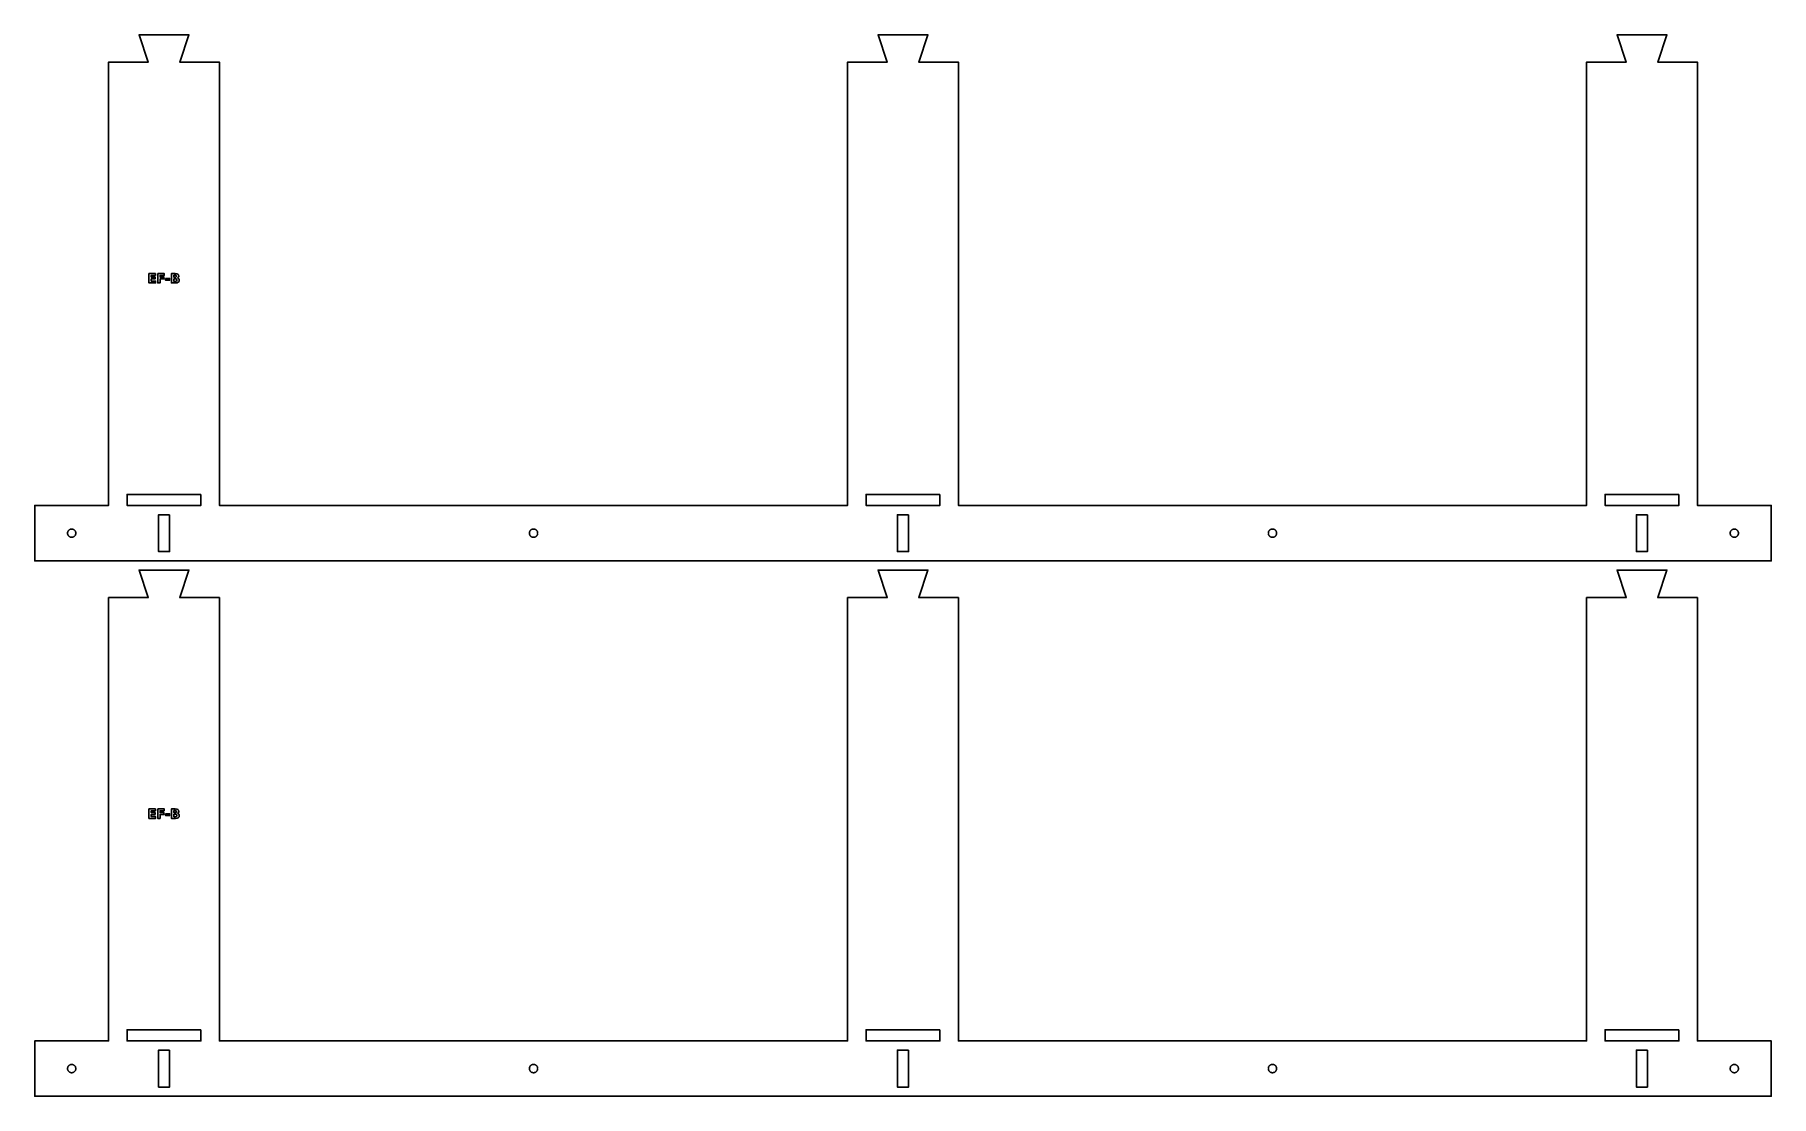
# Model space of a CAD drawing. Header units: millimetres. Extents: x 12 to 952, y 12 to 587.
import ezdxf

# ---------------------------------------------------------------- set-up
doc = ezdxf.new("R2010")
doc.units = ezdxf.units.MM
doc.layers.add('CUT', color=1, linetype='Continuous')
doc.layers.add('ENGRAVE', color=5, linetype='Continuous')

msp = doc.modelspace()

# ---------------------------------------------------------------- linework, layer by layer
at = {"layer": 'CUT', "color": 1}
for points in [[(52.5, 302.35), (12.5, 302.35), (12.5, 332.35), (52.5, 332.35), (52.5, 572.35), (73.96, 572.35), (69, 587.2), (96, 587.2), (91.04, 572.35), (112.5, 572.35), (112.5, 332.35), (452.5, 332.35), (452.5, 572.35), (473.96, 572.35), (469, 587.2), (496, 587.2), (491.04, 572.35), (512.5, 572.35), (512.5, 332.35), (852.5, 332.35), (852.5, 572.35), (873.96, 572.35), (869, 587.2), (896, 587.2), (891.04, 572.35), (912.5, 572.35), (912.5, 332.35), (952.5, 332.35), (952.5, 302.35), (912.5, 302.35), (852.5, 302.35), (512.5, 302.35), (452.5, 302.35), (112.5, 302.35)], [(102.5, 338.35), (62.5, 338.35), (62.5, 332.35), (102.5, 332.35)], [(502.5, 338.35), (462.5, 338.35), (462.5, 332.35), (502.5, 332.35)], [(902.5, 338.35), (862.5, 338.35), (862.5, 332.35), (902.5, 332.35)], [(34.74, 317.57), (34.71, 317.79), (34.65, 318), (34.58, 318.21), (34.48, 318.41), (34.37, 318.6), (34.24, 318.78), (34.09, 318.94), (33.93, 319.09), (33.75, 319.22), (33.56, 319.33), (33.36, 319.43), (33.15, 319.5), (32.94, 319.56), (32.72, 319.59), (32.5, 319.6), (32.28, 319.59), (32.06, 319.56), (31.85, 319.5), (31.64, 319.43), (31.44, 319.33), (31.25, 319.22), (31.07, 319.09), (30.91, 318.94), (30.76, 318.78), (30.63, 318.6), (30.52, 318.41), (30.42, 318.21), (30.35, 318), (30.29, 317.79), (30.26, 317.57), (30.25, 317.35), (30.26, 317.13), (30.29, 316.91), (30.35, 316.7), (30.42, 316.49), (30.52, 316.29), (30.63, 316.1), (30.76, 315.92), (30.91, 315.76), (31.07, 315.61), (31.25, 315.48), (31.44, 315.37), (31.64, 315.27), (31.85, 315.2), (32.06, 315.14), (32.28, 315.11), (32.5, 315.1), (32.72, 315.11), (32.94, 315.14), (33.15, 315.2), (33.36, 315.27), (33.56, 315.37), (33.75, 315.48), (33.93, 315.61), (34.09, 315.76), (34.24, 315.92), (34.37, 316.1), (34.48, 316.29), (34.58, 316.49), (34.65, 316.7), (34.71, 316.91), (34.74, 317.13), (34.75, 317.35)], [(85.5, 327.35), (79.5, 327.35), (79.5, 307.35), (85.5, 307.35)], [(284.74, 317.57), (284.71, 317.79), (284.65, 318), (284.58, 318.21), (284.48, 318.41), (284.37, 318.6), (284.24, 318.78), (284.09, 318.94), (283.93, 319.09), (283.75, 319.22), (283.56, 319.33), (283.36, 319.43), (283.15, 319.5), (282.94, 319.56), (282.72, 319.59), (282.5, 319.6), (282.28, 319.59), (282.06, 319.56), (281.85, 319.5), (281.64, 319.43), (281.44, 319.33), (281.25, 319.22), (281.07, 319.09), (280.91, 318.94), (280.76, 318.78), (280.63, 318.6), (280.52, 318.41), (280.42, 318.21), (280.35, 318), (280.29, 317.79), (280.26, 317.57), (280.25, 317.35), (280.26, 317.13), (280.29, 316.91), (280.35, 316.7), (280.42, 316.49), (280.52, 316.29), (280.63, 316.1), (280.76, 315.92), (280.91, 315.76), (281.07, 315.61), (281.25, 315.48), (281.44, 315.37), (281.64, 315.27), (281.85, 315.2), (282.06, 315.14), (282.28, 315.11), (282.5, 315.1), (282.72, 315.11), (282.94, 315.14), (283.15, 315.2), (283.36, 315.27), (283.56, 315.37), (283.75, 315.48), (283.93, 315.61), (284.09, 315.76), (284.24, 315.92), (284.37, 316.1), (284.48, 316.29), (284.58, 316.49), (284.65, 316.7), (284.71, 316.91), (284.74, 317.13), (284.75, 317.35)], [(485.5, 327.35), (479.5, 327.35), (479.5, 307.35), (485.5, 307.35)], [(684.74, 317.57), (684.71, 317.79), (684.65, 318), (684.58, 318.21), (684.48, 318.41), (684.37, 318.6), (684.24, 318.78), (684.09, 318.94), (683.93, 319.09), (683.75, 319.22), (683.56, 319.33), (683.36, 319.43), (683.15, 319.5), (682.94, 319.56), (682.72, 319.59), (682.5, 319.6), (682.28, 319.59), (682.06, 319.56), (681.85, 319.5), (681.64, 319.43), (681.44, 319.33), (681.25, 319.22), (681.07, 319.09), (680.91, 318.94), (680.76, 318.78), (680.63, 318.6), (680.52, 318.41), (680.42, 318.21), (680.35, 318), (680.29, 317.79), (680.26, 317.57), (680.25, 317.35), (680.26, 317.13), (680.29, 316.91), (680.35, 316.7), (680.42, 316.49), (680.52, 316.29), (680.63, 316.1), (680.76, 315.92), (680.91, 315.76), (681.07, 315.61), (681.25, 315.48), (681.44, 315.37), (681.64, 315.27), (681.85, 315.2), (682.06, 315.14), (682.28, 315.11), (682.5, 315.1), (682.72, 315.11), (682.94, 315.14), (683.15, 315.2), (683.36, 315.27), (683.56, 315.37), (683.75, 315.48), (683.93, 315.61), (684.09, 315.76), (684.24, 315.92), (684.37, 316.1), (684.48, 316.29), (684.58, 316.49), (684.65, 316.7), (684.71, 316.91), (684.74, 317.13), (684.75, 317.35)], [(885.5, 327.35), (879.5, 327.35), (879.5, 307.35), (885.5, 307.35)], [(934.74, 317.57), (934.71, 317.79), (934.65, 318), (934.58, 318.21), (934.48, 318.41), (934.37, 318.6), (934.24, 318.78), (934.09, 318.94), (933.93, 319.09), (933.75, 319.22), (933.56, 319.33), (933.36, 319.43), (933.15, 319.5), (932.94, 319.56), (932.72, 319.59), (932.5, 319.6), (932.28, 319.59), (932.06, 319.56), (931.85, 319.5), (931.64, 319.43), (931.44, 319.33), (931.25, 319.22), (931.07, 319.09), (930.91, 318.94), (930.76, 318.78), (930.63, 318.6), (930.52, 318.41), (930.42, 318.21), (930.35, 318), (930.29, 317.79), (930.26, 317.57), (930.25, 317.35), (930.26, 317.13), (930.29, 316.91), (930.35, 316.7), (930.42, 316.49), (930.52, 316.29), (930.63, 316.1), (930.76, 315.92), (930.91, 315.76), (931.07, 315.61), (931.25, 315.48), (931.44, 315.37), (931.64, 315.27), (931.85, 315.2), (932.06, 315.14), (932.28, 315.11), (932.5, 315.1), (932.72, 315.11), (932.94, 315.14), (933.15, 315.2), (933.36, 315.27), (933.56, 315.37), (933.75, 315.48), (933.93, 315.61), (934.09, 315.76), (934.24, 315.92), (934.37, 316.1), (934.48, 316.29), (934.58, 316.49), (934.65, 316.7), (934.71, 316.91), (934.74, 317.13), (934.75, 317.35)], [(52.5, 12.5), (12.5, 12.5), (12.5, 42.5), (52.5, 42.5), (52.5, 282.5), (73.96, 282.5), (69, 297.35), (96, 297.35), (91.04, 282.5), (112.5, 282.5), (112.5, 42.5), (452.5, 42.5), (452.5, 282.5), (473.96, 282.5), (469, 297.35), (496, 297.35), (491.04, 282.5), (512.5, 282.5), (512.5, 42.5), (852.5, 42.5), (852.5, 282.5), (873.96, 282.5), (869, 297.35), (896, 297.35), (891.04, 282.5), (912.5, 282.5), (912.5, 42.5), (952.5, 42.5), (952.5, 12.5), (912.5, 12.5), (852.5, 12.5), (512.5, 12.5), (452.5, 12.5), (112.5, 12.5)], [(102.5, 48.5), (62.5, 48.5), (62.5, 42.5), (102.5, 42.5)], [(502.5, 48.5), (462.5, 48.5), (462.5, 42.5), (502.5, 42.5)], [(902.5, 48.5), (862.5, 48.5), (862.5, 42.5), (902.5, 42.5)], [(34.74, 27.72), (34.71, 27.94), (34.65, 28.15), (34.58, 28.36), (34.48, 28.56), (34.37, 28.75), (34.24, 28.93), (34.09, 29.09), (33.93, 29.24), (33.75, 29.37), (33.56, 29.48), (33.36, 29.58), (33.15, 29.65), (32.94, 29.71), (32.72, 29.74), (32.5, 29.75), (32.28, 29.74), (32.06, 29.71), (31.85, 29.65), (31.64, 29.58), (31.44, 29.48), (31.25, 29.37), (31.07, 29.24), (30.91, 29.09), (30.76, 28.93), (30.63, 28.75), (30.52, 28.56), (30.42, 28.36), (30.35, 28.15), (30.29, 27.94), (30.26, 27.72), (30.25, 27.5), (30.26, 27.28), (30.29, 27.06), (30.35, 26.85), (30.42, 26.64), (30.52, 26.44), (30.63, 26.25), (30.76, 26.07), (30.91, 25.91), (31.07, 25.76), (31.25, 25.63), (31.44, 25.52), (31.64, 25.42), (31.85, 25.35), (32.06, 25.29), (32.28, 25.26), (32.5, 25.25), (32.72, 25.26), (32.94, 25.29), (33.15, 25.35), (33.36, 25.42), (33.56, 25.52), (33.75, 25.63), (33.93, 25.76), (34.09, 25.91), (34.24, 26.07), (34.37, 26.25), (34.48, 26.44), (34.58, 26.64), (34.65, 26.85), (34.71, 27.06), (34.74, 27.28), (34.75, 27.5)], [(85.5, 37.5), (79.5, 37.5), (79.5, 17.5), (85.5, 17.5)], [(284.74, 27.72), (284.71, 27.94), (284.65, 28.15), (284.58, 28.36), (284.48, 28.56), (284.37, 28.75), (284.24, 28.93), (284.09, 29.09), (283.93, 29.24), (283.75, 29.37), (283.56, 29.48), (283.36, 29.58), (283.15, 29.65), (282.94, 29.71), (282.72, 29.74), (282.5, 29.75), (282.28, 29.74), (282.06, 29.71), (281.85, 29.65), (281.64, 29.58), (281.44, 29.48), (281.25, 29.37), (281.07, 29.24), (280.91, 29.09), (280.76, 28.93), (280.63, 28.75), (280.52, 28.56), (280.42, 28.36), (280.35, 28.15), (280.29, 27.94), (280.26, 27.72), (280.25, 27.5), (280.26, 27.28), (280.29, 27.06), (280.35, 26.85), (280.42, 26.64), (280.52, 26.44), (280.63, 26.25), (280.76, 26.07), (280.91, 25.91), (281.07, 25.76), (281.25, 25.63), (281.44, 25.52), (281.64, 25.42), (281.85, 25.35), (282.06, 25.29), (282.28, 25.26), (282.5, 25.25), (282.72, 25.26), (282.94, 25.29), (283.15, 25.35), (283.36, 25.42), (283.56, 25.52), (283.75, 25.63), (283.93, 25.76), (284.09, 25.91), (284.24, 26.07), (284.37, 26.25), (284.48, 26.44), (284.58, 26.64), (284.65, 26.85), (284.71, 27.06), (284.74, 27.28), (284.75, 27.5)], [(485.5, 37.5), (479.5, 37.5), (479.5, 17.5), (485.5, 17.5)], [(684.74, 27.72), (684.71, 27.94), (684.65, 28.15), (684.58, 28.36), (684.48, 28.56), (684.37, 28.75), (684.24, 28.93), (684.09, 29.09), (683.93, 29.24), (683.75, 29.37), (683.56, 29.48), (683.36, 29.58), (683.15, 29.65), (682.94, 29.71), (682.72, 29.74), (682.5, 29.75), (682.28, 29.74), (682.06, 29.71), (681.85, 29.65), (681.64, 29.58), (681.44, 29.48), (681.25, 29.37), (681.07, 29.24), (680.91, 29.09), (680.76, 28.93), (680.63, 28.75), (680.52, 28.56), (680.42, 28.36), (680.35, 28.15), (680.29, 27.94), (680.26, 27.72), (680.25, 27.5), (680.26, 27.28), (680.29, 27.06), (680.35, 26.85), (680.42, 26.64), (680.52, 26.44), (680.63, 26.25), (680.76, 26.07), (680.91, 25.91), (681.07, 25.76), (681.25, 25.63), (681.44, 25.52), (681.64, 25.42), (681.85, 25.35), (682.06, 25.29), (682.28, 25.26), (682.5, 25.25), (682.72, 25.26), (682.94, 25.29), (683.15, 25.35), (683.36, 25.42), (683.56, 25.52), (683.75, 25.63), (683.93, 25.76), (684.09, 25.91), (684.24, 26.07), (684.37, 26.25), (684.48, 26.44), (684.58, 26.64), (684.65, 26.85), (684.71, 27.06), (684.74, 27.28), (684.75, 27.5)], [(885.5, 37.5), (879.5, 37.5), (879.5, 17.5), (885.5, 17.5)], [(934.74, 27.72), (934.71, 27.94), (934.65, 28.15), (934.58, 28.36), (934.48, 28.56), (934.37, 28.75), (934.24, 28.93), (934.09, 29.09), (933.93, 29.24), (933.75, 29.37), (933.56, 29.48), (933.36, 29.58), (933.15, 29.65), (932.94, 29.71), (932.72, 29.74), (932.5, 29.75), (932.28, 29.74), (932.06, 29.71), (931.85, 29.65), (931.64, 29.58), (931.44, 29.48), (931.25, 29.37), (931.07, 29.24), (930.91, 29.09), (930.76, 28.93), (930.63, 28.75), (930.52, 28.56), (930.42, 28.36), (930.35, 28.15), (930.29, 27.94), (930.26, 27.72), (930.25, 27.5), (930.26, 27.28), (930.29, 27.06), (930.35, 26.85), (930.42, 26.64), (930.52, 26.44), (930.63, 26.25), (930.76, 26.07), (930.91, 25.91), (931.07, 25.76), (931.25, 25.63), (931.44, 25.52), (931.64, 25.42), (931.85, 25.35), (932.06, 25.29), (932.28, 25.26), (932.5, 25.25), (932.72, 25.26), (932.94, 25.29), (933.15, 25.35), (933.36, 25.42), (933.56, 25.52), (933.75, 25.63), (933.93, 25.76), (934.09, 25.91), (934.24, 26.07), (934.37, 26.25), (934.48, 26.44), (934.58, 26.64), (934.65, 26.85), (934.71, 27.06), (934.74, 27.28), (934.75, 27.5)]]:
    msp.add_lwpolyline(points, close=True, dxfattribs=at)
at = {"layer": 'ENGRAVE', "color": 5}
for points in [[(74.27, 457.9), (77.82, 457.9), (77.82, 456.91), (75.59, 456.91), (75.59, 455.96), (77.69, 455.96), (77.69, 454.96), (75.59, 454.96), (75.59, 453.79), (77.9, 453.79), (77.9, 452.8), (74.27, 452.8)], [(79.06, 457.9), (82.61, 457.9), (82.61, 456.91), (80.37, 456.91), (80.37, 455.96), (82.47, 455.96), (82.47, 454.96), (80.37, 454.96), (80.37, 452.8), (79.06, 452.8)], [(83.36, 455.31), (85.5, 455.31), (85.5, 454.32), (83.36, 454.32)], [(89.84, 455.53), (90.21, 455.35), (90.49, 455.07), (90.67, 454.71), (90.73, 454.26), (90.6, 453.62), (90.23, 453.16), (89.6, 452.89), (88.71, 452.8), (86.53, 452.8), (86.53, 457.9), (88.5, 457.9), (89.42, 457.82), (90.04, 457.58), (90.4, 457.16), (90.52, 456.55), (90.48, 456.21), (90.34, 455.92), (90.13, 455.69)], [(88.57, 455.93), (88.84, 455.96), (89.04, 456.06), (89.16, 456.23), (89.2, 456.47), (89.16, 456.7), (89.04, 456.87), (88.84, 456.97), (88.57, 457.01), (87.84, 457.01), (87.84, 455.93)], [(88.61, 453.69), (88.96, 453.74), (89.21, 453.86), (89.36, 454.07), (89.41, 454.37), (89.36, 454.66), (89.21, 454.86), (88.96, 454.99), (88.61, 455.03), (87.84, 455.03), (87.84, 453.69)], [(74.27, 168.05), (77.82, 168.05), (77.82, 167.06), (75.59, 167.06), (75.59, 166.11), (77.69, 166.11), (77.69, 165.11), (75.59, 165.11), (75.59, 163.94), (77.9, 163.94), (77.9, 162.95), (74.27, 162.95)], [(79.06, 168.05), (82.61, 168.05), (82.61, 167.06), (80.37, 167.06), (80.37, 166.11), (82.47, 166.11), (82.47, 165.11), (80.37, 165.11), (80.37, 162.95), (79.06, 162.95)], [(83.36, 165.46), (85.5, 165.46), (85.5, 164.47), (83.36, 164.47)], [(89.84, 165.68), (90.21, 165.5), (90.49, 165.22), (90.67, 164.86), (90.73, 164.41), (90.6, 163.77), (90.23, 163.31), (89.6, 163.04), (88.71, 162.95), (86.53, 162.95), (86.53, 168.05), (88.5, 168.05), (89.42, 167.97), (90.04, 167.73), (90.4, 167.31), (90.52, 166.7), (90.48, 166.36), (90.34, 166.07), (90.13, 165.84)], [(88.57, 166.08), (88.84, 166.11), (89.04, 166.21), (89.16, 166.38), (89.2, 166.62), (89.16, 166.85), (89.04, 167.02), (88.84, 167.12), (88.57, 167.16), (87.84, 167.16), (87.84, 166.08)], [(88.61, 163.84), (88.96, 163.89), (89.21, 164.01), (89.36, 164.22), (89.41, 164.52), (89.36, 164.81), (89.21, 165.01), (88.96, 165.14), (88.61, 165.18), (87.84, 165.18), (87.84, 163.84)]]:
    msp.add_lwpolyline(points, close=True, dxfattribs=at)

doc.saveas('drawing.dxf')
